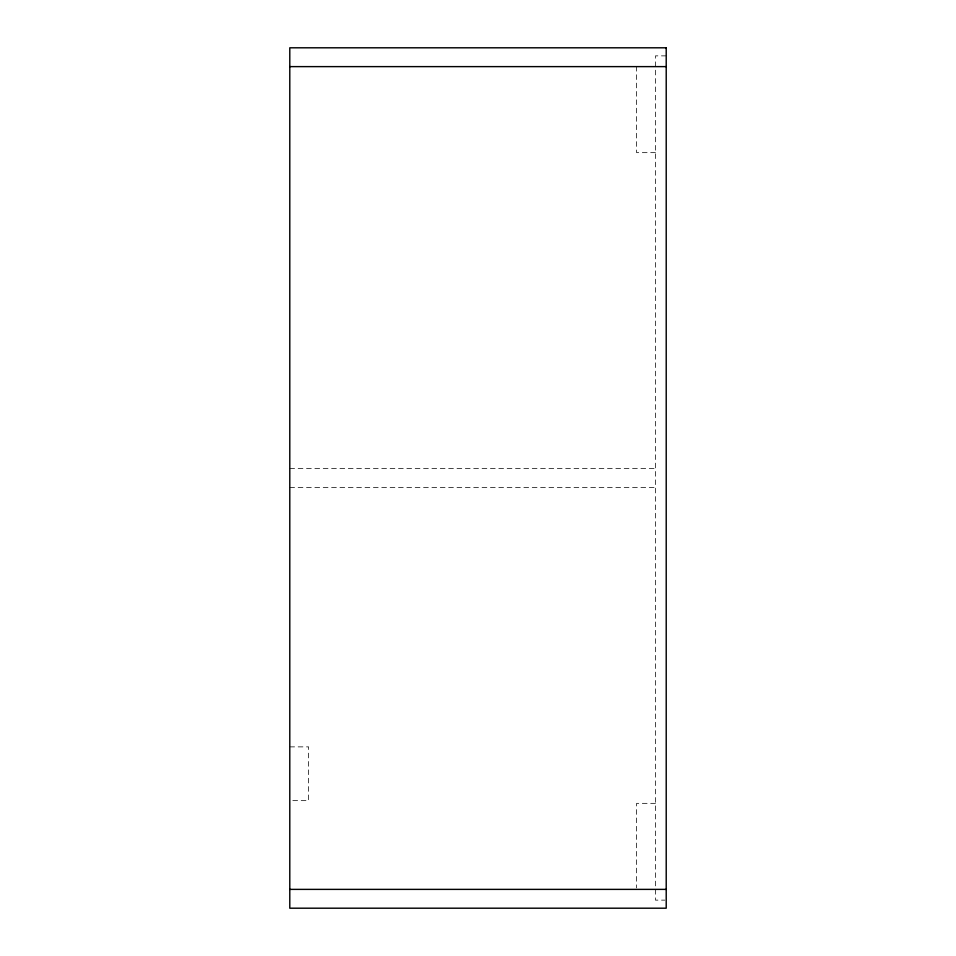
<?xml version="1.0" encoding="UTF-8"?>
<svg xmlns="http://www.w3.org/2000/svg" width="956" height="956" viewBox="0 0 956 956"><rect width="100%" height="100%" fill="white"/><g stroke="black" fill="none" stroke-linecap="round" stroke-linejoin="round"><path stroke-width="0.72" stroke-dasharray="4.78 3.58" d="M666.213 55.866L655.457 55.866L655.457 900.134L664.874 900.134M655.457 152.661L636.636 152.661L636.636 66.621M289.788 468.583L655.457 468.583M289.788 487.417L655.457 487.417M289.788 746.875L308.609 746.875L308.609 800.65L291.233 800.65M655.457 803.339L636.636 803.339L636.636 887.897"/><path stroke-width="1.43" d="M289.788 66.621L666.213 66.621M289.788 889.379L666.213 889.379M666.213 47.8L289.788 47.8L289.788 908.2L666.213 908.2L666.213 47.8"/></g></svg>
